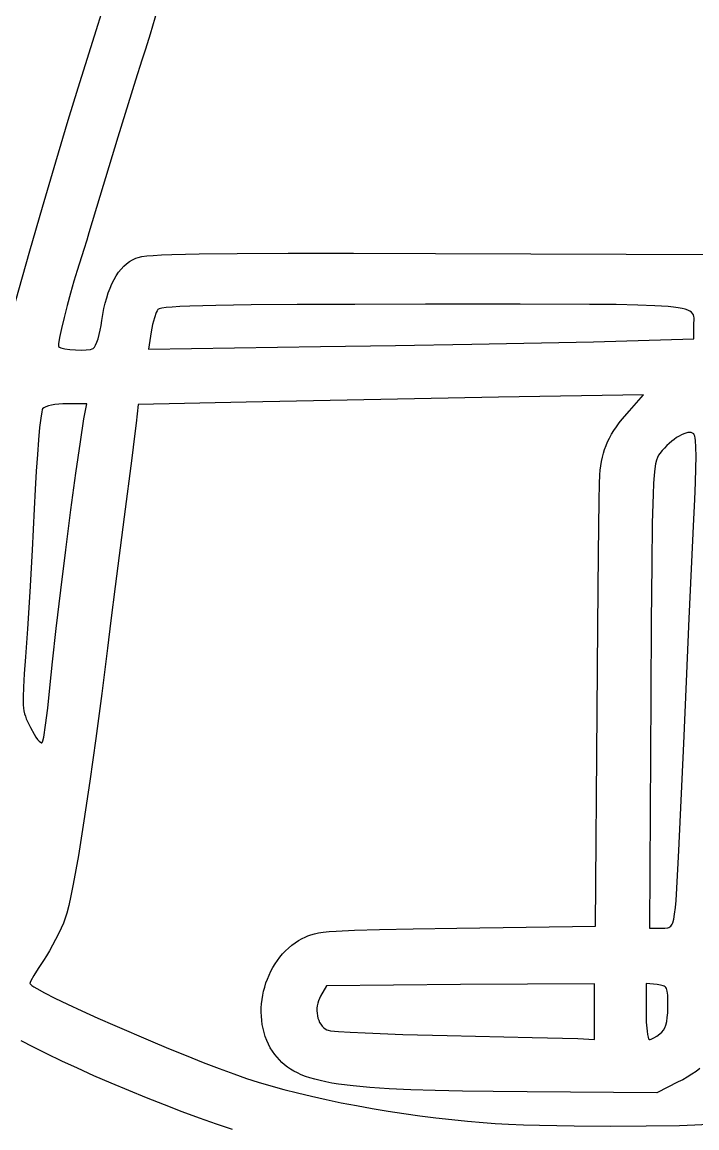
# Model space of a CAD drawing. Extents: x 45 to 4224, y -5292 to 395.
# Drawn here: x 2488 to 3162, y -4364 to -3260 of the extents above; entities that cross this region are included whole.
import ezdxf

# ---------------------------------------------------------------- set-up
doc = ezdxf.new("R2010")
doc.units = 0

msp = doc.modelspace()

# ---------------------------------------------------------------- linework, layer by layer
at = {"layer": 'Layer 1'}
for p, q in [((2564.147872, -3261.822045), (2583.842785, -3198.322045)), ((2623.13452, -3247.931365), (2616.139603, -3271.793465)), ((2544.155285, -3325.322045), (2564.147872, -3261.822045)), ((2616.139603, -3271.793465), (2613.256072, -3281.361865)), ((2611.22832, -3287.618865), (2607.927744, -3297.742257)), ((2613.256072, -3281.361865), (2611.22832, -3287.618865)), ((2607.927744, -3297.742257), (2601.6413, -3317.706873)), ((2601.6413, -3317.706873), (2583.943139, -3374.732678)), ((2534.307785, -3357.834825), (2544.155285, -3325.322045)), ((2521.930235, -3399.388958), (2534.307785, -3357.834825)), ((2583.943139, -3374.732678), (2565.798493, -3433.842076)), ((2508.659735, -3444.589384), (2521.930235, -3399.388958)), ((2565.798493, -3433.842076), (2554.87202, -3470.180865)), ((2496.133385, -3488.041045), (2508.659735, -3444.589384)), ((2552.794624, -3477.411422), (2549.861466, -3486.94881)), ((2554.87202, -3470.180865), (2552.794624, -3477.411422)), ((2474.602949, -3563.844408), (2496.133385, -3488.041045)), ((2549.861466, -3486.94881), (2543.36262, -3507.883965)), ((2592.513712, -3501.127039), (2595.435434, -3498.941896)), ((2595.435434, -3498.941896), (2598.499008, -3497.091614)), ((2598.499008, -3497.091614), (2601.70327, -3495.580845)), ((2601.70327, -3495.580845), (2604.305247, -3494.733804)), ((2604.305247, -3494.733804), (2607.95251, -3493.976292)), ((2607.95251, -3493.976292), (2612.881089, -3493.304821)), ((2612.881089, -3493.304821), (2619.327018, -3492.715904)), ((2619.327018, -3492.715904), (2627.52633, -3492.206051)), ((2627.52633, -3492.206051), (2637.715056, -3491.771775)), ((2637.715056, -3491.771775), (2665.004882, -3491.116001)), ((2665.004882, -3491.116001), (2703.084757, -3490.720677)), ((2703.084757, -3490.720677), (2753.84294, -3490.557896)), ((2753.84294, -3490.557896), (2819.167691, -3490.599754)), ((2819.167691, -3490.599754), (2900.94727, -3490.818345)), ((2900.94727, -3490.818345), (3186.69727, -3492.008975)), ((2543.36262, -3507.883965), (2539.989184, -3518.580195)), ((2582.268593, -3513.123216), (2584.611282, -3509.645133)), ((2584.611282, -3509.645133), (2587.100473, -3506.483308)), ((2587.100473, -3506.483308), (2589.735004, -3503.642393)), ((2589.735004, -3503.642393), (2592.513712, -3501.127039)), ((2539.989184, -3518.580195), (2536.541335, -3530.49961)), ((2576.13117, -3525.408512), (2578.027375, -3521.009556)), ((2578.027375, -3521.009556), (2580.07357, -3516.912908)), ((2580.07357, -3516.912908), (2582.268593, -3513.123216)), ((2536.541335, -3530.49961), (2533.205108, -3542.856212)), ((2572.793386, -3535.09474), (2574.38612, -3530.105124)), ((2574.38612, -3530.105124), (2576.13117, -3525.408512)), ((2533.205108, -3542.856212), (2530.166539, -3554.864003)), ((2570.069518, -3545.934387), (2571.354131, -3540.372712)), ((2571.354131, -3540.372712), (2572.793386, -3535.09474)), ((2632.14956, -3544.828089), (2627.894763, -3545.416813)), ((2638.101931, -3544.297502), (2632.14956, -3544.828089)), ((2645.886752, -3543.822725), (2638.101931, -3544.297502)), ((2655.638896, -3543.401433), (2645.886752, -3543.822725)), ((2681.58465, -3542.710004), (2655.638896, -3543.401433)), ((2717.018185, -3542.204609), (2681.58465, -3542.710004)), ((2763.018494, -3541.866646), (2717.018185, -3542.204609)), ((2820.664568, -3541.677511), (2763.018494, -3541.866646)), ((2891.0354, -3541.6186), (2820.664568, -3541.677511)), ((2985.613457, -3541.583717), (2891.0354, -3541.6186)), ((3054.951172, -3541.711614), (2985.613457, -3541.583717)), ((3081.371397, -3541.94561), (3054.951172, -3541.711614)), ((3102.941332, -3542.351107), (3081.371397, -3541.94561)), ((3120.147575, -3542.971707), (3102.941332, -3542.351107)), ((3133.476725, -3543.851012), (3120.147575, -3542.971707)), ((3138.839452, -3544.401305), (3133.476725, -3543.851012)), ((3143.415381, -3545.032625), (3138.839452, -3544.401305)), ((3147.265335, -3545.750423), (3143.415381, -3545.032625)), ((2530.166539, -3554.864003), (2527.611661, -3565.736982)), ((2567.96887, -3557.890245), (2568.94071, -3551.775115)), ((2568.94071, -3551.775115), (2570.069518, -3545.934387)), ((2620.416131, -3555.211564), (2618.636397, -3561.846818)), ((2622.270282, -3549.915763), (2620.416131, -3555.211564)), ((2623.143873, -3548.025956), (2622.270282, -3549.915763)), ((2623.9384, -3546.77797), (2623.143873, -3548.025956)), ((2624.400485, -3546.41399), (2623.9384, -3546.77797)), ((2625.202668, -3546.065998), (2624.400485, -3546.41399)), ((2627.894763, -3545.416813), (2625.202668, -3546.065998)), ((3150.45014, -3546.560148), (3147.265335, -3545.750423)), ((3153.030621, -3547.467251), (3150.45014, -3546.560148)), ((3155.067602, -3548.477182), (3153.030621, -3547.467251)), ((3156.621909, -3549.595391), (3155.067602, -3548.477182)), ((3157.754366, -3550.82733), (3156.621909, -3549.595391)), ((3158.525797, -3552.178447), (3157.754366, -3550.82733)), ((3158.997028, -3553.654193), (3158.525797, -3552.178447)), ((3159.228884, -3555.260019), (3158.997028, -3553.654193)), ((3159.282189, -3557.001375), (3159.228884, -3555.260019)), ((2527.611661, -3565.736982), (2525.726508, -3574.689151)), ((2566.38137, -3567.477217), (2567.268138, -3562.762792)), ((2567.268138, -3562.762792), (2567.96887, -3557.890245)), ((2618.636397, -3561.846818), (2617.19153, -3569.00297)), ((3158.9264, -3565.4311), (3159.096447, -3560.912476)), ((3158.9264, -3576.1467), (3158.9264, -3565.4311)), ((3159.096447, -3560.912476), (3159.282189, -3557.001375)), ((2525.726508, -3574.689151), (2524.697117, -3580.934512)), ((2562.976927, -3579.462516), (2564.198558, -3575.948003)), ((2564.198558, -3575.948003), (2565.345774, -3571.912595)), ((2565.345774, -3571.912595), (2566.38137, -3567.477217)), ((2617.19153, -3569.00297), (2614.4134, -3586.46547)), ((3058.9134, -3578.92482), (3158.9264, -3576.1467)), ((2524.697117, -3580.934512), (2524.561467, -3582.796514)), ((2524.561467, -3582.796514), (2524.70952, -3583.687065)), ((2524.70952, -3583.687065), (2525.698994, -3584.33286)), ((2525.698994, -3584.33286), (2527.137278, -3584.928076)), ((2527.137278, -3584.928076), (2531.109125, -3585.950494)), ((2531.109125, -3585.950494), (2536.122769, -3586.721765)), ((2536.122769, -3586.721765), (2541.675914, -3587.209331)), ((2541.675914, -3587.209331), (2547.266266, -3587.380638)), ((2547.266266, -3587.380638), (2552.39153, -3587.20313)), ((2552.39153, -3587.20313), (2556.549413, -3586.644251)), ((2556.549413, -3586.644251), (2558.108619, -3586.211624)), ((2558.108619, -3586.211624), (2559.23762, -3585.671445)), ((2559.23762, -3585.671445), (2559.841459, -3585.176319)), ((2559.841459, -3585.176319), (2560.459251, -3584.445161)), ((2560.459251, -3584.445161), (2561.718089, -3582.33521)), ((2561.718089, -3582.33521), (2562.976927, -3579.462516)), ((2614.4134, -3586.46547), (2786.2604, -3583.68735)), ((2786.2604, -3583.68735), (2861.120864, -3582.608343)), ((2861.120864, -3582.608343), (2937.469563, -3581.306096)), ((2937.469563, -3581.306096), (3058.9134, -3578.92485)), ((3058.9134, -3578.92485), (3058.9134, -3578.92482)), ((3108.90812, -3632.10577), (2964.04912, -3634.48702)), ((3094.62062, -3647.98077), (3108.90812, -3632.10577)), ((2512.061154, -3644.019319), (2510.104675, -3644.978174)), ((2514.612941, -3643.14418), (2512.061154, -3644.019319)), ((2517.66702, -3642.37601), (2514.612941, -3643.14418)), ((2521.130374, -3641.738065), (2517.66702, -3642.37601)), ((2524.909986, -3641.253598), (2521.130374, -3641.738065)), ((2528.91284, -3640.945865), (2524.909986, -3641.253598)), ((2533.04592, -3640.83812), (2528.91284, -3640.945865)), ((2552.88972, -3640.83812), (2533.04592, -3640.83812)), ((2550.1116, -3655.91932), (2552.88972, -3640.83812)), ((2604.08312, -3641.63077), (2602.09874, -3660.28387)), ((2712.03312, -3639.24952), (2604.08312, -3641.63077)), ((2964.04912, -3634.48702), (2712.03312, -3639.24952)), ((2506.864548, -3655.262054), (2505.780894, -3664.735916)), ((2507.892392, -3648.894991), (2506.864548, -3655.262054)), ((2508.376664, -3646.989873), (2507.892392, -3648.894991)), ((2508.83652, -3645.99749), (2508.376664, -3646.989873)), ((2510.104675, -3644.978174), (2508.83652, -3645.99749)), ((3087.612506, -3656.179503), (3094.62062, -3647.98077)), ((2505.780894, -3664.735916), (2504.669335, -3676.953814)), ((2546.463784, -3678.907572), (2550.1116, -3655.91932)), ((2602.09874, -3660.28387), (2600.684874, -3673.300132)), ((3079.159807, -3667.708749), (3081.715955, -3663.9364)), ((3081.715955, -3663.9364), (3084.530226, -3660.101263)), ((3084.530226, -3660.101263), (3087.612506, -3656.179503)), ((2504.669335, -3676.953814), (2503.557776, -3691.552983)), ((2600.684874, -3673.300132), (2597.931559, -3695.3577)), ((3072.941281, -3678.887433), (3074.782354, -3675.16043)), ((3074.782354, -3675.16043), (3076.851902, -3671.442148)), ((3076.851902, -3671.442148), (3079.159807, -3667.708749)), ((3139.380174, -3676.48026), (3136.892437, -3678.390417)), ((3141.852797, -3674.772417), (3139.380174, -3676.48026)), ((3144.28298, -3673.282002), (3141.852797, -3674.772417)), ((3146.6434, -3672.024132), (3144.28298, -3673.282002)), ((3148.906733, -3671.013922), (3146.6434, -3672.024132)), ((3151.045655, -3670.266486), (3148.906733, -3671.013922)), ((3153.032842, -3669.796941), (3151.045655, -3670.266486)), ((3154.84097, -3669.620401), (3153.032842, -3669.796941)), ((3156.442715, -3669.751983), (3154.84097, -3669.620401)), ((3157.810753, -3670.206801), (3156.442715, -3669.751983)), ((3158.91776, -3670.99997), (3157.810753, -3670.206801)), ((3159.475865, -3671.85796), (3158.91776, -3670.99997)), ((3159.959557, -3673.25022), (3159.475865, -3671.85796)), ((3160.368834, -3675.190121), (3159.959557, -3673.25022)), ((3160.703697, -3677.691034), (3160.368834, -3675.190121)), ((3161.150182, -3684.429382), (3160.703697, -3677.691034)), ((2541.988104, -3710.123336), (2546.463784, -3678.907572)), ((3068.690082, -3690.359118), (3069.905028, -3686.462941)), ((3069.905028, -3686.462941), (3071.3188, -3682.646991)), ((3071.3188, -3682.646991), (3072.941281, -3678.887433)), ((3127.336814, -3687.751875), (3125.18336, -3690.44687)), ((3129.611773, -3685.183617), (3127.336814, -3687.751875)), ((3131.980912, -3682.757211), (3129.611773, -3685.183617)), ((3134.416908, -3680.487773), (3131.980912, -3682.757211)), ((3136.892437, -3678.390417), (3134.416908, -3680.487773)), ((3161.29901, -3693.572232), (3161.150182, -3684.429382)), ((2503.557776, -3691.552983), (2502.474122, -3708.170661)), ((2597.931559, -3695.3577), (2590.19254, -3753.94637)), ((3066.139363, -3702.767373), (3066.817132, -3698.487499)), ((3066.817132, -3698.487499), (3067.664077, -3694.359359)), ((3067.664077, -3694.359359), (3068.690082, -3690.359118)), ((3121.642877, -3697.373466), (3120.743319, -3701.044657)), ((3122.674985, -3694.599316), (3121.642877, -3697.373466)), ((3123.85127, -3692.39839), (3122.674985, -3694.599316)), ((3125.18336, -3690.44687), (3123.85127, -3692.39839)), ((3161.150182, -3705.226557), (3161.29901, -3693.572232)), ((2502.474122, -3708.170661), (2501.446278, -3726.444085)), ((2537.010122, -3746.966748), (2541.988104, -3710.123336)), ((3065.25182, -3711.87767), (3065.620887, -3707.222818)), ((3065.620887, -3707.222818), (3066.139363, -3702.767373)), ((3119.964684, -3705.936708), (3119.295345, -3712.373436)), ((3120.743319, -3701.044657), (3119.964684, -3705.936708)), ((3160.703697, -3719.499325), (3161.150182, -3705.226557)), ((3064.594501, -3737.451733), (3064.937114, -3720.739412)), ((3064.937114, -3720.739412), (3065.25182, -3711.87767)), ((3118.723674, -3720.678659), (3118.238045, -3731.176195)), ((3119.295345, -3712.373436), (3118.723674, -3720.678659)), ((3159.959557, -3736.497506), (3160.703697, -3719.499325)), ((2501.446278, -3726.444085), (2500.50215, -3746.01049)), ((3118.238045, -3731.176195), (3117.478401, -3760.043475)), ((3063.862764, -3790.55867), (3064.594501, -3737.451733)), ((3158.91776, -3756.32807), (3159.959557, -3736.497506)), ((2500.50215, -3746.01049), (2498.468166, -3787.161388)), ((2531.855401, -3786.837945), (2537.010122, -3746.966748)), ((2590.19254, -3753.94637), (2581.114021, -3823.597832)), ((3117.478401, -3760.043475), (3116.923396, -3801.56582)), ((3154.403302, -3855.447833), (3158.91776, -3756.32807)), ((2498.468166, -3787.161388), (2496.136525, -3828.758677)), ((2526.849506, -3827.137064), (2531.855401, -3786.837945)), ((3063.131025, -3863.459608), (3063.862764, -3790.55867)), ((3116.923396, -3801.56582), (3116.480012, -3858.333771)), ((2496.136525, -3828.758677), (2493.804884, -3865.891123)), ((2522.317998, -3865.264242), (2526.849506, -3827.137064)), ((2581.114021, -3823.597832), (2576.85383, -3857.419075)), ((2518.586442, -3898.619615), (2522.317998, -3865.264242)), ((2576.85383, -3857.419075), (2573.52384, -3884.91537)), ((3062.4737, -3948.41567), (3063.131025, -3863.459608)), ((3116.480012, -3858.333771), (3116.05523, -3932.93787)), ((3151.606573, -3918.290678), (3154.403302, -3855.447833)), ((2493.804884, -3865.891123), (2491.7709, -3893.64749)), ((2573.52384, -3884.91537), (2567.939683, -3930.402567)), ((2491.7709, -3893.64749), (2490.477956, -3910.665836)), ((2515.9804, -3924.60332), (2518.586442, -3898.619615)), ((2490.477956, -3910.665836), (2489.612892, -3923.828598)), ((3148.99588, -3980.16607), (3151.606573, -3918.290678)), ((2489.612892, -3923.828598), (2489.23152, -3933.893871)), ((2513.853225, -3944.93744), (2515.98023, -3924.60379)), ((2515.98023, -3924.60379), (2515.9804, -3924.60332)), ((2567.939683, -3930.402567), (2562.039263, -3975.192136)), ((2489.23152, -3933.893871), (2489.239659, -3938.001855)), ((2489.239659, -3938.001855), (2489.38965, -3941.619752)), ((2489.38965, -3941.619752), (2489.688469, -3944.842326)), ((3116.05523, -3932.93787), (3114.8646, -4164.71287)), ((2489.688469, -3944.842326), (2490.143092, -3947.764339)), ((2490.143092, -3947.764339), (2490.760497, -3950.480551)), ((2490.760497, -3950.480551), (2491.547658, -3953.085726)), ((2491.547658, -3953.085726), (2492.511552, -3955.674625)), ((2511.763429, -3961.959672), (2513.853225, -3944.93744)), ((3060.8862, -4162.72767), (3062.4737, -3948.41567)), ((2492.511552, -3955.674625), (2493.659157, -3958.342011)), ((2493.659157, -3958.342011), (2496.5334, -3964.29129)), ((2496.5334, -3964.29129), (2500.347115, -3971.056764)), ((2509.896875, -3973.996164), (2511.763429, -3961.959672)), ((2500.347115, -3971.056764), (2502.149323, -3973.841861)), ((2502.149323, -3973.841861), (2503.825955, -3976.14792)), ((2509.105451, -3977.621531), (2509.896875, -3973.996164)), ((2562.039263, -3975.192136), (2556.027223, -4017.953915)), ((2503.825955, -3976.14792), (2505.335155, -3977.914481)), ((2505.335155, -3977.914481), (2506.635067, -3979.081086)), ((2506.635067, -3979.081086), (2507.683835, -3979.587275)), ((2507.683835, -3979.587275), (2508.100958, -3979.57382)), ((2508.100958, -3979.57382), (2508.4396, -3979.37259)), ((2508.4396, -3979.37259), (2509.105451, -3977.621531)), ((3143.935721, -4087.272382), (3148.99588, -3980.16607)), ((2556.027223, -4017.953915), (2550.108203, -4057.357745)), ((2550.108203, -4057.357745), (2544.486843, -4092.073466)), ((2544.486843, -4092.073466), (2539.367785, -4120.770917)), ((3141.963748, -4124.6592), (3143.935721, -4087.272382)), ((2539.367785, -4120.770917), (2537.06057, -4132.447116)), ((3141.214956, -4136.950693), (3141.963748, -4124.6592)), ((2537.06057, -4132.447116), (2534.955671, -4142.119938)), ((3140.6615, -4144.07507), (3141.214956, -4136.950693)), ((2533.078667, -4149.623113), (2531.45514, -4154.79037)), ((2534.955671, -4142.119938), (2533.078667, -4149.623113)), ((3138.987162, -4155.671561), (3139.819677, -4150.659464)), ((3139.819677, -4150.659464), (3140.6615, -4144.07537)), ((3140.6615, -4144.07537), (3140.6615, -4144.07507)), ((2529.573083, -4159.560609), (2527.263146, -4164.823851)), ((2531.45514, -4154.79037), (2529.573083, -4159.560609)), ((2922.3772, -4164.71205), (3060.8862, -4162.72767)), ((3134.132237, -4163.92319), (3135.150195, -4163.415275)), ((3135.150195, -4163.415275), (3136.030953, -4162.728301)), ((3136.030953, -4162.728301), (3136.79195, -4161.835526)), ((3136.79195, -4161.835526), (3137.450629, -4160.710207)), ((3137.450629, -4160.710207), (3138.02443, -4159.325602)), ((3138.02443, -4159.325602), (3138.987162, -4155.671561)), ((2524.618347, -4170.403359), (2521.731704, -4176.122395)), ((2527.263146, -4164.823851), (2524.618347, -4170.403359)), ((2767.9932, -4175.03075), (2770.777809, -4173.628607)), ((2770.777809, -4173.628607), (2773.60137, -4172.389826)), ((2773.60137, -4172.389826), (2776.651662, -4171.301037)), ((2776.651662, -4171.301037), (2780.116464, -4170.348867)), ((2780.116464, -4170.348867), (2784.183554, -4169.519945)), ((2784.183554, -4169.519945), (2789.040711, -4168.800902)), ((2789.040711, -4168.800902), (2794.875712, -4168.178364)), ((2794.875712, -4168.178364), (2801.876337, -4167.638961)), ((2801.876337, -4167.638961), (2820.125572, -4166.756076)), ((2820.125572, -4166.756076), (2845.290642, -4166.045275)), ((2845.290642, -4166.045275), (2878.873776, -4165.39959)), ((2878.873776, -4165.39959), (2922.3772, -4164.71205)), ((3114.8646, -4164.71287), (3126.374, -4164.71287)), ((3126.374, -4164.71287), (3130.080748, -4164.640006)), ((3130.080748, -4164.640006), (3132.959638, -4164.278788)), ((3132.959638, -4164.278788), (3134.132237, -4163.92319)), ((2518.696234, -4181.804222), (2515.604955, -4187.272101)), ((2521.731704, -4176.122395), (2518.696234, -4181.804222)), ((2751.30908, -4187.363288), (2754.331243, -4184.503205)), ((2754.331243, -4184.503205), (2757.513571, -4181.827992)), ((2757.513571, -4181.827992), (2760.853229, -4179.349567)), ((2760.853229, -4179.349567), (2764.347383, -4177.079847)), ((2764.347383, -4177.079847), (2767.9932, -4175.03075)), ((2512.550884, -4192.349297), (2509.62704, -4196.85907)), ((2515.604955, -4187.272101), (2512.550884, -4192.349297)), ((2743.23192, -4196.933578), (2745.756585, -4193.590392)), ((2745.756585, -4193.590392), (2748.449916, -4190.396323)), ((2748.449916, -4190.396323), (2751.30908, -4187.363288)), ((2504.33743, -4204.920601), (2500.052404, -4211.940345)), ((2509.62704, -4196.85907), (2504.33743, -4204.920601)), ((2734.876615, -4211.559131), (2736.698271, -4207.738657)), ((2736.698271, -4207.738657), (2738.699929, -4204.019628)), ((2738.699929, -4204.019628), (2740.878757, -4200.413963)), ((2740.878757, -4200.413963), (2743.23192, -4196.933578)), ((2497.181245, -4217.174151), (2496.403768, -4218.888781)), ((2500.052404, -4211.940345), (2497.181245, -4217.174151)), ((2731.784652, -4219.456744), (2733.237798, -4215.469132)), ((2733.237798, -4215.469132), (2734.876615, -4211.559131)), ((2496.403768, -4218.888781), (2496.13324, -4219.87787)), ((2496.13324, -4219.87787), (2496.244801, -4220.237907)), ((2496.244801, -4220.237907), (2496.575753, -4220.683877)), ((2496.575753, -4220.683877), (2497.873448, -4221.823875)), ((2497.873448, -4221.823875), (2499.981561, -4223.278389)), ((2499.981561, -4223.278389), (2502.855326, -4225.027944)), ((2502.855326, -4225.027944), (2510.720755, -4229.334272)), ((2510.720755, -4229.334272), (2521.111615, -4234.587054)), ((2728.567587, -4231.766059), (2729.446713, -4227.617125)), ((2729.446713, -4227.617125), (2730.520012, -4223.510047)), ((2730.520012, -4223.510047), (2731.784652, -4219.456744)), ((2792.2021, -4222.25945), (2786.24898, -4232.57815)), ((2925.9491, -4221.06882), (2792.2021, -4222.25945)), ((3059.6961, -4220.27507), (2925.9491, -4221.06882)), ((3059.6961, -4248.05627), (3059.6961, -4220.27507)), ((3122.4024, -4221.06877), (3111.2899, -4219.87814)), ((3111.2899, -4219.87814), (3111.2899, -4247.65934)), ((3125.825439, -4221.536206), (3122.4024, -4221.06877)), ((3128.429925, -4222.20362), (3125.825439, -4221.536206)), ((3129.460092, -4222.686443), (3128.429925, -4222.20362)), ((3130.327479, -4223.308209), (3129.460092, -4222.686443)), ((3131.046038, -4224.098568), (3130.327479, -4223.308209)), ((3131.629722, -4225.08717), (3131.046038, -4224.098568)), ((3132.092483, -4226.303664), (3131.629722, -4225.08717)), ((3132.448275, -4227.7777), (3132.092483, -4226.303664)), ((3132.894758, -4231.616995), (3132.448275, -4227.7777)), ((2521.111615, -4234.587054), (2533.669788, -4240.630486)), ((2533.669788, -4240.630486), (2548.037154, -4247.308763)), ((2727.123596, -4244.344822), (2727.403194, -4240.141826)), ((2727.403194, -4240.141826), (2727.885469, -4235.944932)), ((2727.885469, -4235.944932), (2728.567587, -4231.766059)), ((2783.479379, -4239.704443), (2782.999563, -4242.202352)), ((2784.177787, -4237.25072), (2783.479379, -4239.704443)), ((2785.099437, -4234.866762), (2784.177787, -4237.25072)), ((2786.24898, -4232.57815), (2785.099437, -4234.866762)), ((3133.080793, -4236.842253), (3132.894758, -4231.616995)), ((3133.118, -4243.69067), (3133.080793, -4236.842253)), ((2548.037154, -4247.308763), (2563.855594, -4254.466081)), ((2727.049507, -4248.542004), (2727.123596, -4244.344822)), ((2727.183764, -4252.721454), (2727.049507, -4248.542004)), ((2782.733687, -4244.718865), (2782.677101, -4247.228404)), ((2782.677101, -4247.228404), (2782.825154, -4249.705389)), ((2782.999563, -4242.202352), (2782.733687, -4244.718865)), ((2782.825154, -4249.705389), (2783.173195, -4252.124237)), ((3059.69578, -4248.05635), (3059.6961, -4248.05627)), ((3059.69578, -4275.83755), (3059.69578, -4248.05635)), ((3111.2899, -4247.65934), (3111.562752, -4258.591992)), ((3132.49168, -4253.984611), (3132.890881, -4249.228315)), ((3132.890881, -4249.228315), (3133.118, -4243.69067)), ((2563.855594, -4254.466081), (2580.76699, -4261.946634)), ((2580.76699, -4261.946634), (2616.43617, -4277.254227)), ((2727.5292, -4256.871253), (2727.183764, -4252.721454)), ((2728.088648, -4260.979484), (2727.5292, -4256.871253)), ((2728.864944, -4265.03423), (2728.088648, -4260.979484)), ((2783.173195, -4252.124237), (2783.716573, -4254.459371)), ((2783.716573, -4254.459371), (2784.450637, -4256.68521)), ((2784.450637, -4256.68521), (2785.370736, -4258.776172)), ((2785.370736, -4258.776172), (2786.472219, -4260.70668)), ((2786.472219, -4260.70668), (2787.750436, -4262.451151)), ((2787.750436, -4262.451151), (2789.200736, -4263.984007)), ((3111.562752, -4258.591992), (3112.282087, -4267.552677)), ((3130.02904, -4264.309549), (3131.084014, -4261.450814)), ((3131.084014, -4261.450814), (3131.897142, -4258.033973)), ((3131.897142, -4258.033973), (3132.49168, -4253.984611)), ((2729.860921, -4269.023572), (2728.864944, -4265.03423)), ((2731.079413, -4272.935592), (2729.860921, -4269.023572)), ((2732.523255, -4276.758373), (2731.079413, -4272.935592)), ((2789.200736, -4263.984007), (2790.818468, -4265.279666)), ((2790.818468, -4265.279666), (2792.59898, -4266.31255)), ((2792.59898, -4266.31255), (2793.918957, -4266.688884)), ((2793.918957, -4266.688884), (2796.349912, -4267.072195)), ((2796.349912, -4267.072195), (2804.300582, -4267.850443)), ((2804.300582, -4267.850443), (2815.96265, -4268.628691)), ((2815.96265, -4268.628691), (2830.847774, -4269.388335)), ((2830.847774, -4269.388335), (2868.333818, -4270.777397)), ((2868.333818, -4270.777397), (2912.85198, -4271.8688)), ((2912.85198, -4271.8688), (2997.73363, -4273.753956)), ((2997.73363, -4273.753956), (3043.02698, -4275.0438)), ((3112.282087, -4267.552677), (3112.762678, -4271.002853)), ((3112.762678, -4271.002853), (3113.29908, -4273.61122)), ((3113.29908, -4273.61122), (3113.872688, -4275.261506)), ((3119.078573, -4274.24994), (3122.110937, -4272.488807)), ((3122.110937, -4272.488807), (3125.1805, -4270.28119)), ((3125.1805, -4270.28127), (3127.100538, -4268.650363)), ((3125.1805, -4270.28119), (3125.1805, -4270.28127)), ((3127.100538, -4268.650363), (3128.708966, -4266.684594)), ((3128.708966, -4266.684594), (3130.02904, -4264.309549)), ((2499.575709, -4283.551619), (2487.430451, -4277.170616)), ((2513.104609, -4290.313995), (2499.575709, -4283.551619)), ((2616.43617, -4277.254227), (2634.477716, -4284.769659)), ((2634.477716, -4284.769659), (2652.17974, -4291.985106)), ((2734.195281, -4280.479997), (2732.523255, -4276.758373)), ((2736.098324, -4284.088547), (2734.195281, -4280.479997)), ((2738.235219, -4287.572103), (2736.098324, -4284.088547)), ((3043.02698, -4275.0438), (3059.69578, -4275.83755)), ((3113.872688, -4275.261506), (3114.167631, -4275.691034)), ((3114.167631, -4275.691034), (3114.4649, -4275.83744)), ((3114.4649, -4275.83744), (3115.332291, -4275.728919)), ((3115.332291, -4275.728919), (3116.418272, -4275.41576)), ((3116.418272, -4275.41576), (3119.078573, -4274.24994)), ((2527.825882, -4297.374027), (2513.104609, -4290.313995)), ((2652.17974, -4291.985106), (2669.184124, -4298.744766)), ((2740.6088, -4290.91875), (2738.235219, -4287.572103)), ((2742.852399, -4293.676147), (2740.6088, -4290.91875)), ((2745.209362, -4296.295254), (2742.852399, -4293.676147)), ((2543.54826, -4304.648001), (2527.825882, -4297.374027)), ((2560.080475, -4312.0522), (2543.54826, -4304.648001)), ((2669.184124, -4298.744766), (2685.132748, -4304.892833)), ((2685.132748, -4304.892833), (2699.667493, -4310.273503)), ((2747.704687, -4298.779631), (2745.209362, -4296.295254)), ((2750.363372, -4301.132839), (2747.704687, -4298.779631)), ((2753.210417, -4303.358438), (2750.363372, -4301.132839)), ((2756.270819, -4305.45999), (2753.210417, -4303.358438)), ((2759.569578, -4307.441055), (2756.270819, -4305.45999)), ((3165.102457, -4304.707061), (3161.197275, -4307.686725)), ((2577.23126, -4319.502908), (2560.080475, -4312.0522)), ((2699.667493, -4310.273503), (2712.43024, -4314.73097)), ((2712.43024, -4314.73097), (2724.120897, -4318.491492)), ((2763.131691, -4309.305195), (2759.569578, -4307.441055)), ((2766.982157, -4311.05597), (2763.131691, -4309.305195)), ((2771.145974, -4312.69694), (2766.982157, -4311.05597)), ((2775.648142, -4314.231667), (2771.145974, -4312.69694)), ((2780.513657, -4315.663712), (2775.648142, -4314.231667)), ((2785.76752, -4316.996635), (2780.513657, -4315.663712)), ((2791.434728, -4318.233997), (2785.76752, -4316.996635)), ((2797.540281, -4319.37936), (2791.434728, -4318.233997)), ((3147.956218, -4316.030386), (3143.4371, -4318.3031)), ((3152.503234, -4313.441406), (3147.956218, -4316.030386)), ((3156.957227, -4310.62918), (3152.503234, -4313.441406)), ((3161.197275, -4307.686725), (3156.957227, -4310.62918)), ((2594.809346, -4326.91641), (2577.23126, -4319.502908)), ((2612.623467, -4334.20899), (2594.809346, -4326.91641)), ((2724.120897, -4318.491492), (2736.527199, -4322.174693)), ((2736.527199, -4322.174693), (2749.583455, -4325.768366)), ((2749.583455, -4325.768366), (2763.223974, -4329.260301)), ((2763.223974, -4329.260301), (2777.383066, -4332.63829)), ((2804.109175, -4320.436282), (2797.540281, -4319.37936)), ((2818.736985, -4322.299054), (2804.109175, -4320.436282)), ((2835.518146, -4323.850799), (2818.736985, -4322.299054)), ((2854.652645, -4325.120003), (2835.518146, -4323.850799)), ((2876.340472, -4326.135154), (2854.652645, -4325.120003)), ((2900.781613, -4326.924737), (2876.340472, -4326.135154)), ((2928.176056, -4327.51724), (2900.781613, -4326.924737)), ((2958.723789, -4327.941149), (2928.176056, -4327.51724)), ((2992.6248, -4328.22495), (2958.723789, -4327.941149)), ((3122.0058, -4329.0187), (2992.6248, -4328.22495)), ((3143.4371, -4318.3031), (3122.0058, -4329.0187)), ((2630.482353, -4341.296931), (2612.623467, -4334.20899)), ((2777.383066, -4332.63829), (2791.995039, -4335.890125)), ((2791.995039, -4335.890125), (2806.994202, -4339.003596)), ((2806.994202, -4339.003596), (2822.314865, -4341.966495)), ((2648.194737, -4348.096519), (2630.482353, -4341.296931)), ((2665.569352, -4354.524037), (2648.194737, -4348.096519)), ((2822.314865, -4341.966495), (2837.891336, -4344.766614)), ((2837.891336, -4344.766614), (2853.657926, -4347.391743)), ((2853.657926, -4347.391743), (2869.548941, -4349.829675)), ((2869.548941, -4349.829675), (2885.498693, -4352.068201)), ((2682.414929, -4360.495769), (2665.569352, -4354.524037)), ((2698.5402, -4365.928), (2682.414929, -4360.495769)), ((2885.498693, -4352.068201), (2901.44149, -4354.095112)), ((2901.44149, -4354.095112), (2917.31164, -4355.8982)), ((2917.31164, -4355.8982), (2933.043454, -4357.465255)), ((2933.043454, -4357.465255), (2948.57124, -4358.78407)), ((2948.57124, -4358.78407), (2960.535338, -4359.621325)), ((2960.535338, -4359.621325), (2974.092941, -4360.34754)), ((2974.092941, -4360.34754), (2989.00511, -4360.963297)), ((2989.00511, -4360.963297), (3005.032909, -4361.469177)), ((3005.032909, -4361.469177), (3039.479642, -4362.153632)), ((3039.479642, -4362.153632), (3075.52164, -4362.405554)), ((3075.52164, -4362.405554), (3111.2474, -4362.229596)), ((3111.2474, -4362.229596), (3144.745421, -4361.630408)), ((3144.745421, -4361.630408), (3160.061685, -4361.173556)), ((3160.061685, -4361.173556), (3174.104202, -4360.612641))]:
    msp.add_line(p, q, dxfattribs=at)

doc.saveas('drawing.dxf')
